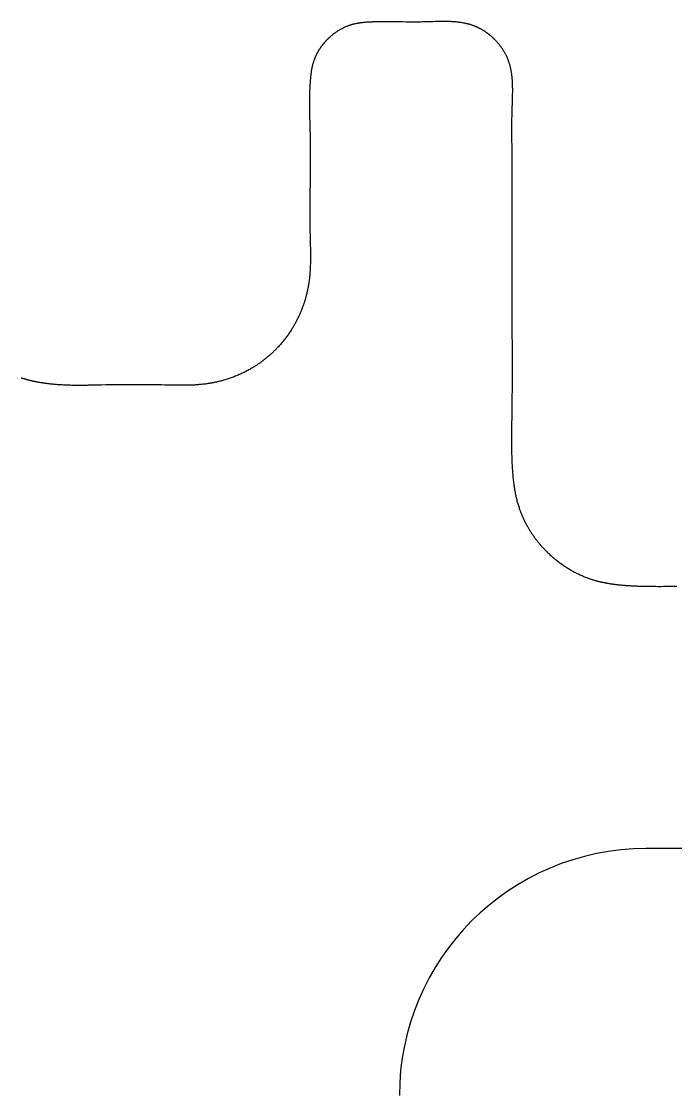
# Model space of a CAD drawing. Header units: millimetres. Extents: x -9 to 276, y -90 to 14.
# Drawn here: x 179.97 to 185.48, y 4.97 to 14 of the extents above; entities that cross this region are included whole.
import ezdxf

# ---------------------------------------------------------------- set-up
doc = ezdxf.new("R2010")
doc.units = ezdxf.units.MM
doc.layers.add('BLACK', color=7, linetype='CONTINUOUS')

msp = doc.modelspace()

# ---------------------------------------------------------------- linework, layer by layer
at = {"layer": 'BLACK', "linetype": 'Continuous'}
for p, q in [((182.890271, 13.991571), (182.885321, 13.991274)), ((182.895224, 13.991848), (182.890271, 13.991571)), ((182.900518, 13.992122), (182.895224, 13.991848)), ((182.905813, 13.992374), (182.900518, 13.992122)), ((182.911566, 13.992625), (182.905813, 13.992374)), ((182.917321, 13.992855), (182.911566, 13.992625)), ((182.923757, 13.993088), (182.917321, 13.992855)), ((182.930193, 13.993298), (182.923757, 13.993088)), ((182.937877, 13.993524), (182.930193, 13.993298)), ((182.945556, 13.993725), (182.937877, 13.993524)), ((182.958908, 13.994026), (182.945556, 13.993725)), ((182.972244, 13.994271), (182.958908, 13.994026)), ((182.985566, 13.994461), (182.972244, 13.994271)), ((182.998874, 13.994602), (182.985566, 13.994461)), ((183.01217, 13.994698), (182.998874, 13.994602)), ((183.025456, 13.994751), (183.01217, 13.994698)), ((183.038732, 13.994766), (183.025456, 13.994751)), ((183.052, 13.994747), (183.038732, 13.994766)), ((183.065261, 13.994697), (183.052, 13.994747)), ((183.078517, 13.994621), (183.065261, 13.994697)), ((183.091769, 13.994522), (183.078517, 13.994621)), ((183.105018, 13.994403), (183.091769, 13.994522)), ((183.131514, 13.994124), (183.105018, 13.994403)), ((183.158015, 13.993814), (183.131514, 13.994124)), ((183.180294, 13.993553), (183.158015, 13.993814)), ((183.210744, 13.993228), (183.180294, 13.993553)), ((183.235862, 13.993018), (183.210744, 13.993228)), ((183.258074, 13.992899), (183.235862, 13.993018)), ((183.278381, 13.992859), (183.258074, 13.992899)), ((183.297313, 13.992893), (183.278381, 13.992859)), ((183.315189, 13.992998), (183.297313, 13.992893)), ((183.332223, 13.993173), (183.315189, 13.992998)), ((183.348565, 13.993416), (183.332223, 13.993173)), ((183.364323, 13.993725), (183.348565, 13.993416)), ((183.378764, 13.994075), (183.364323, 13.993725)), ((183.393229, 13.994476), (183.378764, 13.994075)), ((183.407711, 13.99491), (183.393229, 13.994476)), ((183.422207, 13.995362), (183.407711, 13.99491)), ((183.43504, 13.995762), (183.422207, 13.995362)), ((183.455894, 13.996383), (183.43504, 13.995762)), ((183.472882, 13.996832), (183.455894, 13.996383)), ((183.487794, 13.997161), (183.472882, 13.996832)), ((183.501344, 13.997391), (183.487794, 13.997161)), ((183.513904, 13.997533), (183.501344, 13.997391)), ((183.525697, 13.997594), (183.513904, 13.997533)), ((183.536871, 13.997577), (183.525697, 13.997594)), ((183.547529, 13.997487), (183.536871, 13.997577)), ((183.557746, 13.997325), (183.547529, 13.997487)), ((183.56758, 13.997094), (183.557746, 13.997325)), ((183.577076, 13.996795), (183.56758, 13.997094)), ((183.58627, 13.996429), (183.577076, 13.996795)), ((183.595193, 13.995996), (183.58627, 13.996429)), ((183.603869, 13.995499), (183.595193, 13.995996)), ((183.612318, 13.994938), (183.603869, 13.995499)), ((183.620559, 13.994313), (183.612318, 13.994938)), ((183.628606, 13.993625), (183.620559, 13.994313)), ((183.636474, 13.992875), (183.628606, 13.993625)), ((183.644173, 13.992063), (183.636474, 13.992875)), ((183.651715, 13.991189), (183.644173, 13.992063)), ((182.615181, 13.90396), (182.610007, 13.900255)), ((182.620381, 13.907586), (182.615181, 13.90396)), ((182.625606, 13.911133), (182.620381, 13.907586)), ((182.630854, 13.914599), (182.625606, 13.911133)), ((182.636125, 13.917985), (182.630854, 13.914599)), ((182.641415, 13.921289), (182.636125, 13.917985)), ((182.646725, 13.924511), (182.641415, 13.921289)), ((182.652052, 13.92765), (182.646725, 13.924511)), ((182.657396, 13.930707), (182.652052, 13.92765)), ((182.662754, 13.933681), (182.657396, 13.930707)), ((182.668125, 13.936571), (182.662754, 13.933681)), ((182.673508, 13.939377), (182.668125, 13.936571)), ((182.678902, 13.942099), (182.673508, 13.939377)), ((182.684305, 13.944737), (182.678902, 13.942099)), ((182.689717, 13.94729), (182.684305, 13.944737)), ((182.695136, 13.949759), (182.689717, 13.94729)), ((182.700561, 13.952143), (182.695136, 13.949759)), ((182.70599, 13.954443), (182.700561, 13.952143)), ((182.711424, 13.956658), (182.70599, 13.954443)), ((182.716861, 13.958789), (182.711424, 13.956658)), ((182.7223, 13.960835), (182.716861, 13.958789)), ((182.72774, 13.962796), (182.7223, 13.960835)), ((182.73318, 13.964673), (182.72774, 13.962796)), ((182.73862, 13.966466), (182.73318, 13.964673)), ((182.739196, 13.966651), (182.73862, 13.966466)), ((182.741961, 13.967526), (182.739196, 13.966651)), ((182.744732, 13.968381), (182.741961, 13.967526)), ((182.747544, 13.969228), (182.744732, 13.968381)), ((182.750362, 13.970055), (182.747544, 13.969228)), ((182.753222, 13.970873), (182.750362, 13.970055)), ((182.756087, 13.971672), (182.753222, 13.970873)), ((182.758998, 13.972463), (182.756087, 13.971672)), ((182.761914, 13.973234), (182.758998, 13.972463)), ((182.764878, 13.973996), (182.761914, 13.973234)), ((182.767848, 13.974739), (182.764878, 13.973996)), ((182.770868, 13.975473), (182.767848, 13.974739)), ((182.773893, 13.976188), (182.770868, 13.975473)), ((182.776973, 13.976894), (182.773893, 13.976188)), ((182.780057, 13.977581), (182.776973, 13.976894)), ((182.783199, 13.978259), (182.780057, 13.977581)), ((182.786346, 13.978918), (182.783199, 13.978259)), ((182.789555, 13.979569), (182.786346, 13.978918)), ((182.792768, 13.9802), (182.789555, 13.979569)), ((182.796047, 13.980823), (182.792768, 13.9802)), ((182.799332, 13.981426), (182.796047, 13.980823)), ((182.802687, 13.982021), (182.799332, 13.981426)), ((182.806046, 13.982596), (182.802687, 13.982021)), ((182.809482, 13.983163), (182.806046, 13.982596)), ((182.812923, 13.983711), (182.809482, 13.983163)), ((182.816447, 13.98425), (182.812923, 13.983711)), ((182.819976, 13.98477), (182.816447, 13.98425)), ((182.823595, 13.985282), (182.819976, 13.98477)), ((182.827218, 13.985774), (182.823595, 13.985282)), ((182.830941, 13.986258), (182.827218, 13.985774)), ((182.834668, 13.986723), (182.830941, 13.986258)), ((182.838505, 13.98718), (182.834668, 13.986723)), ((182.842347, 13.987617), (182.838505, 13.98718)), ((182.846311, 13.988046), (182.842347, 13.987617)), ((182.85028, 13.988456), (182.846311, 13.988046)), ((182.854387, 13.988858), (182.85028, 13.988456)), ((182.858497, 13.98924), (182.854387, 13.988858)), ((182.862767, 13.989616), (182.858497, 13.98924)), ((182.86704, 13.989971), (182.862767, 13.989616)), ((182.871497, 13.99032), (182.86704, 13.989971)), ((182.875958, 13.990648), (182.871497, 13.99032)), ((182.880638, 13.990972), (182.875958, 13.990648)), ((182.885321, 13.991274), (182.880638, 13.990972)), ((183.659109, 13.990254), (183.651715, 13.991189)), ((183.666362, 13.989257), (183.659109, 13.990254)), ((183.673483, 13.988201), (183.666362, 13.989257)), ((183.680478, 13.987084), (183.673483, 13.988201)), ((183.687353, 13.985907), (183.680478, 13.987084)), ((183.694115, 13.984669), (183.687353, 13.985907)), ((183.700767, 13.983373), (183.694115, 13.984669)), ((183.707316, 13.982016), (183.700767, 13.983373)), ((183.713765, 13.9806), (183.707316, 13.982016)), ((183.720118, 13.979124), (183.713765, 13.9806)), ((183.72638, 13.977589), (183.720118, 13.979124)), ((183.732554, 13.975994), (183.72638, 13.977589)), ((183.738644, 13.97434), (183.732554, 13.975994)), ((183.744651, 13.972627), (183.738644, 13.97434)), ((183.75058, 13.970854), (183.744651, 13.972627)), ((183.756433, 13.969021), (183.75058, 13.970854)), ((183.762213, 13.967128), (183.756433, 13.969021)), ((183.767923, 13.965176), (183.762213, 13.967128)), ((183.773563, 13.963163), (183.767923, 13.965176)), ((183.779138, 13.96109), (183.773563, 13.963163)), ((183.78003, 13.960751), (183.779138, 13.96109)), ((183.782818, 13.959675), (183.78003, 13.960751)), ((183.785601, 13.95858), (183.782818, 13.959675)), ((183.788387, 13.957461), (183.785601, 13.95858)), ((183.791168, 13.956324), (183.788387, 13.957461)), ((183.793952, 13.955163), (183.791168, 13.956324)), ((183.79673, 13.953983), (183.793952, 13.955163)), ((183.799511, 13.95278), (183.79673, 13.953983)), ((183.802285, 13.951559), (183.799511, 13.95278)), ((183.805062, 13.950314), (183.802285, 13.951559)), ((183.807832, 13.94905), (183.805062, 13.950314)), ((183.810604, 13.947763), (183.807832, 13.94905)), ((183.813369, 13.946457), (183.810604, 13.947763)), ((183.816135, 13.945128), (183.813369, 13.946457)), ((183.818895, 13.94378), (183.816135, 13.945128)), ((183.821655, 13.94241), (183.818895, 13.94378)), ((183.824408, 13.941021), (183.821655, 13.94241)), ((183.827162, 13.939609), (183.824408, 13.941021)), ((183.829907, 13.938178), (183.827162, 13.939609)), ((183.832653, 13.936725), (183.829907, 13.938178)), ((183.835391, 13.935253), (183.832653, 13.936725)), ((183.838128, 13.933759), (183.835391, 13.935253)), ((183.840857, 13.932246), (183.838128, 13.933759)), ((183.843585, 13.930711), (183.840857, 13.932246)), ((183.846305, 13.929158), (183.843585, 13.930711)), ((183.849022, 13.927583), (183.846305, 13.929158)), ((183.851731, 13.92599), (183.849022, 13.927583)), ((183.854438, 13.924374), (183.851731, 13.92599)), ((183.857136, 13.922741), (183.854438, 13.924374)), ((183.859831, 13.921086), (183.857136, 13.922741)), ((183.862517, 13.919413), (183.859831, 13.921086)), ((183.865199, 13.917718), (183.862517, 13.919413)), ((183.867872, 13.916006), (183.865199, 13.917718)), ((183.870541, 13.914272), (183.867872, 13.916006)), ((183.873199, 13.912521), (183.870541, 13.914272)), ((183.875854, 13.910749), (183.873199, 13.912521)), ((183.878498, 13.90896), (183.875854, 13.910749)), ((183.881137, 13.90715), (183.878498, 13.90896)), ((183.883766, 13.905323), (183.881137, 13.90715)), ((183.886389, 13.903475), (183.883766, 13.905323)), ((183.889001, 13.90161), (183.886389, 13.903475)), ((183.891607, 13.899726), (183.889001, 13.90161)), ((182.514962, 13.811345), (182.512932, 13.808891)), ((182.517014, 13.813795), (182.514962, 13.811345)), ((182.519083, 13.816232), (182.517014, 13.813795)), ((182.521173, 13.818664), (182.519083, 13.816232)), ((182.523279, 13.821084), (182.521173, 13.818664)), ((182.525407, 13.823498), (182.523279, 13.821084)), ((182.52755, 13.8259), (182.525407, 13.823498)), ((182.529715, 13.828295), (182.52755, 13.8259)), ((182.531895, 13.830677), (182.529715, 13.828295)), ((182.534096, 13.833052), (182.531895, 13.830677)), ((182.536312, 13.835415), (182.534096, 13.833052)), ((182.538549, 13.837769), (182.536312, 13.835415)), ((182.5408, 13.840111), (182.538549, 13.837769)), ((182.543072, 13.842444), (182.5408, 13.840111)), ((182.545359, 13.844764), (182.543072, 13.842444)), ((182.547665, 13.847075), (182.545359, 13.844764)), ((182.549985, 13.849372), (182.547665, 13.847075)), ((182.552325, 13.85166), (182.549985, 13.849372)), ((182.554679, 13.853934), (182.552325, 13.85166)), ((182.557052, 13.856198), (182.554679, 13.853934)), ((182.559439, 13.858448), (182.557052, 13.856198)), ((182.560116, 13.859081), (182.559439, 13.858448)), ((182.564928, 13.863519), (182.560116, 13.859081)), ((182.569784, 13.867889), (182.564928, 13.863519)), ((182.574683, 13.87219), (182.569784, 13.867889)), ((182.579622, 13.87642), (182.574683, 13.87219)), ((182.5846, 13.880579), (182.579622, 13.87642)), ((182.589614, 13.884664), (182.5846, 13.880579)), ((182.594664, 13.888676), (182.589614, 13.884664)), ((182.599748, 13.892612), (182.594664, 13.888676)), ((182.604862, 13.896472), (182.599748, 13.892612)), ((182.610007, 13.900255), (182.604862, 13.896472)), ((183.894202, 13.897824), (183.891607, 13.899726)), ((183.89679, 13.895903), (183.894202, 13.897824)), ((183.899367, 13.893965), (183.89679, 13.895903)), ((183.901936, 13.892008), (183.899367, 13.893965)), ((183.904493, 13.890034), (183.901936, 13.892008)), ((183.907043, 13.888041), (183.904493, 13.890034)), ((183.909581, 13.886032), (183.907043, 13.888041)), ((183.912109, 13.884005), (183.909581, 13.886032)), ((183.914626, 13.881961), (183.912109, 13.884005)), ((183.917134, 13.8799), (183.914626, 13.881961)), ((183.919629, 13.877822), (183.917134, 13.8799)), ((183.922114, 13.875727), (183.919629, 13.877822)), ((183.924586, 13.873616), (183.922114, 13.875727)), ((183.927048, 13.871488), (183.924586, 13.873616)), ((183.929497, 13.869345), (183.927048, 13.871488)), ((183.931935, 13.867185), (183.929497, 13.869345)), ((183.93436, 13.865009), (183.931935, 13.867185)), ((183.936773, 13.862818), (183.93436, 13.865009)), ((183.939172, 13.860611), (183.936773, 13.862818)), ((183.941559, 13.858389), (183.939172, 13.860611)), ((183.943933, 13.856152), (183.941559, 13.858389)), ((183.946293, 13.8539), (183.943933, 13.856152)), ((183.94864, 13.851633), (183.946293, 13.8539)), ((183.950973, 13.849352), (183.94864, 13.851633)), ((183.953292, 13.847057), (183.950973, 13.849352)), ((183.957887, 13.842423), (183.953292, 13.847057)), ((183.962425, 13.837735), (183.957887, 13.842423)), ((183.966902, 13.832994), (183.962425, 13.837735)), ((183.971318, 13.828201), (183.966902, 13.832994)), ((183.975672, 13.823358), (183.971318, 13.828201)), ((183.979961, 13.818467), (183.975672, 13.823358)), ((183.984185, 13.81353), (183.979961, 13.818467)), ((183.988341, 13.808548), (183.984185, 13.81353)), ((182.455851, 13.721704), (182.454535, 13.719062)), ((182.457186, 13.724337), (182.455851, 13.721704)), ((182.458544, 13.726973), (182.457186, 13.724337)), ((182.459921, 13.7296), (182.458544, 13.726973)), ((182.461321, 13.73223), (182.459921, 13.7296)), ((182.46274, 13.734852), (182.461321, 13.73223)), ((182.464183, 13.737475), (182.46274, 13.734852)), ((182.465643, 13.74009), (182.464183, 13.737475)), ((182.467128, 13.742706), (182.465643, 13.74009)), ((182.468631, 13.745313), (182.467128, 13.742706)), ((182.470158, 13.747922), (182.468631, 13.745313)), ((182.471703, 13.750521), (182.470158, 13.747922)), ((182.473271, 13.753122), (182.471703, 13.750521)), ((182.474858, 13.755713), (182.473271, 13.753122)), ((182.476468, 13.758304), (182.474858, 13.755713)), ((182.478096, 13.760886), (182.476468, 13.758304)), ((182.479748, 13.763468), (182.478096, 13.760886)), ((182.481418, 13.766041), (182.479748, 13.763468)), ((182.483111, 13.768613), (182.481418, 13.766041)), ((182.484822, 13.771175), (182.483111, 13.768613)), ((182.486556, 13.773736), (182.484822, 13.771175)), ((182.488308, 13.776287), (182.486556, 13.773736)), ((182.490083, 13.778836), (182.488308, 13.776287)), ((182.491876, 13.781376), (182.490083, 13.778836)), ((182.493691, 13.783913), (182.491876, 13.781376)), ((182.495524, 13.78644), (182.493691, 13.783913)), ((182.497381, 13.788965), (182.495524, 13.78644)), ((182.499254, 13.791479), (182.497381, 13.788965)), ((182.50115, 13.79399), (182.499254, 13.791479)), ((182.503063, 13.79649), (182.50115, 13.79399)), ((182.504999, 13.798987), (182.503063, 13.79649)), ((182.506951, 13.801473), (182.504999, 13.798987)), ((182.508926, 13.803955), (182.506951, 13.801473)), ((182.510918, 13.806425), (182.508926, 13.803955)), ((182.512932, 13.808891), (182.510918, 13.806425)), ((183.99243, 13.803523), (183.988341, 13.808548)), ((183.996449, 13.798457), (183.99243, 13.803523)), ((184.000398, 13.793352), (183.996449, 13.798457)), ((184.004275, 13.788209), (184.000398, 13.793352)), ((184.008079, 13.78303), (184.004275, 13.788209)), ((184.011809, 13.777816), (184.008079, 13.78303)), ((184.015465, 13.772571), (184.011809, 13.777816)), ((184.019044, 13.767294), (184.015465, 13.772571)), ((184.022547, 13.761989), (184.019044, 13.767294)), ((184.025972, 13.756657), (184.022547, 13.761989)), ((184.029319, 13.751299), (184.025972, 13.756657)), ((184.032587, 13.745917), (184.029319, 13.751299)), ((184.035775, 13.740513), (184.032587, 13.745917)), ((184.038883, 13.735089), (184.035775, 13.740513)), ((184.04191, 13.729646), (184.038883, 13.735089)), ((184.044855, 13.724185), (184.04191, 13.729646)), ((184.047718, 13.718709), (184.044855, 13.724185)), ((182.423613, 13.63539), (182.422029, 13.629169)), ((182.425248, 13.641493), (182.423613, 13.63539)), ((182.426934, 13.647485), (182.425248, 13.641493)), ((182.428671, 13.65337), (182.426934, 13.647485)), ((182.43046, 13.659153), (182.428671, 13.65337)), ((182.432301, 13.664838), (182.43046, 13.659153)), ((182.434194, 13.670428), (182.432301, 13.664838)), ((182.436138, 13.675927), (182.434194, 13.670428)), ((182.438136, 13.681339), (182.436138, 13.675927)), ((182.440186, 13.686667), (182.438136, 13.681339)), ((182.440408, 13.687231), (182.440186, 13.686667)), ((182.44147, 13.689896), (182.440408, 13.687231)), ((182.442551, 13.692554), (182.44147, 13.689896)), ((182.443656, 13.695216), (182.442551, 13.692554)), ((182.444779, 13.697871), (182.443656, 13.695216)), ((182.445926, 13.700529), (182.444779, 13.697871)), ((182.447091, 13.703181), (182.445926, 13.700529)), ((182.44828, 13.705836), (182.447091, 13.703181)), ((182.449488, 13.708483), (182.44828, 13.705836)), ((182.450719, 13.711134), (182.449488, 13.708483)), ((182.451969, 13.713777), (182.450719, 13.711134)), ((182.453243, 13.716424), (182.451969, 13.713777)), ((182.454535, 13.719062), (182.453243, 13.716424)), ((184.050499, 13.713218), (184.047718, 13.718709)), ((184.053197, 13.707715), (184.050499, 13.713218)), ((184.055813, 13.702201), (184.053197, 13.707715)), ((184.058344, 13.696677), (184.055813, 13.702201)), ((184.060792, 13.691144), (184.058344, 13.696677)), ((184.063156, 13.685604), (184.060792, 13.691144)), ((184.065436, 13.680059), (184.063156, 13.685604)), ((184.067632, 13.674509), (184.065436, 13.680059)), ((184.069676, 13.669139), (184.067632, 13.674509)), ((184.071649, 13.663749), (184.069676, 13.669139)), ((184.073552, 13.658339), (184.071649, 13.663749)), ((184.075388, 13.652908), (184.073552, 13.658339)), ((184.077156, 13.647459), (184.075388, 13.652908)), ((184.078858, 13.64199), (184.077156, 13.647459)), ((184.080496, 13.636502), (184.078858, 13.64199)), ((184.082069, 13.630996), (184.080496, 13.636502)), ((184.08358, 13.625472), (184.082069, 13.630996)), ((182.406868, 13.542345), (182.405908, 13.53367)), ((182.407871, 13.550718), (182.406868, 13.542345)), ((182.408919, 13.558823), (182.407871, 13.550718)), ((182.410013, 13.566685), (182.408919, 13.558823)), ((182.411153, 13.574324), (182.410013, 13.566685)), ((182.412341, 13.58176), (182.411153, 13.574324)), ((182.413577, 13.589007), (182.412341, 13.58176)), ((182.414862, 13.596079), (182.413577, 13.589007)), ((182.416196, 13.602987), (182.414862, 13.596079)), ((182.417579, 13.609742), (182.416196, 13.602987)), ((182.419012, 13.616352), (182.417579, 13.609742)), ((182.420495, 13.622825), (182.419012, 13.616352)), ((182.422029, 13.629169), (182.420495, 13.622825)), ((184.08503, 13.61993), (184.08358, 13.625472)), ((184.086419, 13.61437), (184.08503, 13.61993)), ((184.087749, 13.608794), (184.086419, 13.61437)), ((184.089021, 13.6032), (184.087749, 13.608794)), ((184.090235, 13.597591), (184.089021, 13.6032)), ((184.091394, 13.591965), (184.090235, 13.597591)), ((184.092498, 13.586324), (184.091394, 13.591965)), ((184.093548, 13.580668), (184.092498, 13.586324)), ((184.094546, 13.574996), (184.093548, 13.580668)), ((184.095492, 13.56931), (184.094546, 13.574996)), ((184.096388, 13.563609), (184.095492, 13.56931)), ((184.097234, 13.557895), (184.096388, 13.563609)), ((184.098033, 13.552167), (184.097234, 13.557895)), ((184.098785, 13.546426), (184.098033, 13.552167)), ((184.09949, 13.540671), (184.098785, 13.546426)), ((184.100151, 13.534905), (184.09949, 13.540671)), ((182.399984, 13.456145), (182.399345, 13.443438)), ((182.400689, 13.468611), (182.399984, 13.456145)), ((182.40146, 13.480854), (182.400689, 13.468611)), ((182.401664, 13.483893), (182.40146, 13.480854)), ((182.402452, 13.49498), (182.401664, 13.483893)), ((182.403265, 13.505389), (182.402452, 13.49498)), ((182.404109, 13.515251), (182.403265, 13.505389)), ((182.404989, 13.524656), (182.404109, 13.515251)), ((182.405908, 13.53367), (182.404989, 13.524656)), ((184.100769, 13.529126), (184.100151, 13.534905)), ((184.101344, 13.523335), (184.100769, 13.529126)), ((184.101877, 13.517533), (184.101344, 13.523335)), ((184.102371, 13.511719), (184.101877, 13.517533)), ((184.102825, 13.505895), (184.102371, 13.511719)), ((184.103241, 13.50006), (184.102825, 13.505895)), ((184.10362, 13.494215), (184.103241, 13.50006)), ((184.103964, 13.48836), (184.10362, 13.494215)), ((184.104272, 13.482496), (184.103964, 13.48836)), ((184.104548, 13.476623), (184.104272, 13.482496)), ((184.104791, 13.470741), (184.104548, 13.476623)), ((184.105002, 13.464851), (184.104791, 13.470741)), ((184.105184, 13.458952), (184.105002, 13.464851)), ((184.105336, 13.453046), (184.105184, 13.458952)), ((184.10546, 13.447133), (184.105336, 13.453046)), ((182.396918, 13.360737), (182.396755, 13.345534)), ((182.397151, 13.375455), (182.396918, 13.360737)), ((182.397454, 13.389745), (182.397151, 13.375455)), ((182.397825, 13.403653), (182.397454, 13.389745)), ((182.398265, 13.417218), (182.397825, 13.403653)), ((182.398772, 13.43047), (182.398265, 13.417218)), ((182.399345, 13.443438), (182.398772, 13.43047)), ((184.104564, 13.3518), (184.104895, 13.363766)), ((184.104895, 13.363766), (184.105181, 13.375724)), ((184.105181, 13.375724), (184.105414, 13.38767)), ((184.105414, 13.38767), (184.105584, 13.399602)), ((184.105558, 13.441212), (184.10546, 13.447133)), ((184.10563, 13.435285), (184.105558, 13.441212)), ((184.105584, 13.399602), (184.105683, 13.411517)), ((184.105677, 13.429352), (184.10563, 13.435285)), ((184.105701, 13.423412), (184.105677, 13.429352)), ((184.105683, 13.411517), (184.105702, 13.417467)), ((184.105702, 13.417467), (184.105701, 13.423412)), ((182.396666, 13.329776), (182.396651, 13.313373)), ((182.396651, 13.313373), (182.396713, 13.296203)), ((182.396755, 13.345534), (182.396666, 13.329776)), ((182.396713, 13.296203), (182.396856, 13.278105)), ((182.396856, 13.278105), (182.397087, 13.258842)), ((184.101459, 13.258501), (184.102042, 13.276897)), ((184.102042, 13.276897), (184.102975, 13.303904)), ((184.102975, 13.303904), (184.103805, 13.327853)), ((184.103805, 13.327853), (184.104198, 13.339828)), ((184.104198, 13.339828), (184.104564, 13.3518)), ((182.397087, 13.258842), (182.397412, 13.238053)), ((182.397412, 13.238053), (182.397846, 13.215125)), ((182.397846, 13.215125), (182.398417, 13.188847)), ((182.398417, 13.188847), (182.3992, 13.156014)), ((184.099721, 13.173923), (184.099859, 13.184459)), ((184.099859, 13.184459), (184.100017, 13.195004)), ((184.100017, 13.195004), (184.100197, 13.205559)), ((184.100197, 13.205559), (184.100401, 13.216125)), ((184.100401, 13.216125), (184.100628, 13.226701)), ((184.100628, 13.226701), (184.100879, 13.237289)), ((184.100879, 13.237289), (184.101156, 13.247889)), ((184.101156, 13.247889), (184.101459, 13.258501)), ((182.3992, 13.156014), (182.399544, 13.142013)), ((182.399544, 13.142013), (182.400561, 13.099963)), ((182.400561, 13.099963), (182.401033, 13.078937)), ((184.099284, 13.089944), (184.099295, 13.110893)), ((184.099327, 13.069019), (184.099284, 13.089944)), ((184.099295, 13.110893), (184.099367, 13.131871)), ((184.099367, 13.131871), (184.099507, 13.15288)), ((184.099507, 13.15288), (184.099721, 13.173923)), ((182.401033, 13.078937), (182.40146, 13.057909)), ((182.40146, 13.057909), (182.40146, 12.634965)), ((184.099417, 13.048116), (184.099327, 13.069019)), ((184.099548, 13.027231), (184.099417, 13.048116)), ((184.099713, 13.006362), (184.099548, 13.027231)), ((184.099905, 12.985505), (184.099713, 13.006362)), ((184.100117, 12.964657), (184.099905, 12.985505)), ((184.100575, 12.922977), (184.100117, 12.964657)), ((184.101125, 12.87253), (184.100575, 12.922977)), ((184.101458, 12.837246), (184.101125, 12.87253)), ((184.101641, 12.813554), (184.101458, 12.837246)), ((184.10179, 12.789846), (184.101641, 12.813554)), ((184.101908, 12.766123), (184.10179, 12.789846)), ((184.101997, 12.742387), (184.101908, 12.766123)), ((184.102059, 12.718638), (184.101997, 12.742387)), ((184.102043, 12.59975), (184.102105, 12.64733)), ((184.102096, 12.694878), (184.102059, 12.718638)), ((184.102111, 12.671109), (184.102096, 12.694878)), ((184.102105, 12.64733), (184.102111, 12.671109)), ((182.400618, 12.54732), (182.4004, 12.521551)), ((182.400854, 12.573089), (182.400618, 12.54732)), ((182.401357, 12.624632), (182.400854, 12.573089)), ((182.40146, 12.634965), (182.401357, 12.624632)), ((184.101775, 12.504535), (184.101927, 12.552149)), ((184.101927, 12.552149), (184.102043, 12.59975)), ((182.400044, 12.470011), (182.399918, 12.444238)), ((182.400207, 12.495782), (182.400044, 12.470011)), ((182.4004, 12.521551), (182.400207, 12.495782)), ((184.101458, 12.415991), (184.101605, 12.456918)), ((184.101605, 12.456918), (184.101775, 12.504535)), ((182.399836, 12.418461), (182.399802, 12.392681)), ((182.399802, 12.392681), (182.399824, 12.366895)), ((182.399824, 12.366895), (182.399907, 12.341103)), ((182.399918, 12.444238), (182.399836, 12.418461)), ((184.101457, 11.573482), (184.101458, 12.415991)), ((182.399907, 12.341103), (182.400058, 12.315304)), ((182.400058, 12.315304), (182.400283, 12.289497)), ((182.400283, 12.289497), (182.400425, 12.27659)), ((182.400425, 12.27659), (182.400587, 12.263681)), ((182.400587, 12.263681), (182.400771, 12.25077)), ((182.400771, 12.25077), (182.400977, 12.237856)), ((182.400977, 12.237856), (182.401207, 12.224939)), ((182.401207, 12.224939), (182.40146, 12.21202)), ((182.40146, 12.21202), (182.401974, 12.188665)), ((182.401974, 12.188665), (182.402745, 12.1567)), ((182.402745, 12.1567), (182.403306, 12.133656)), ((182.403306, 12.133656), (182.403835, 12.110615)), ((182.403835, 12.110615), (182.404077, 12.099096)), ((182.404077, 12.099096), (182.404299, 12.08758)), ((182.404299, 12.08758), (182.404496, 12.076066)), ((182.404496, 12.076066), (182.404665, 12.064555)), ((182.404665, 12.064555), (182.404801, 12.053048)), ((182.404801, 12.053048), (182.404901, 12.041544)), ((182.40494, 12.00706), (182.404853, 11.995577)), ((182.404901, 12.041544), (182.40496, 12.030045)), ((182.404975, 12.01855), (182.40494, 12.00706)), ((182.40496, 12.030045), (182.404975, 12.01855)), ((182.402425, 11.915385), (182.402108, 11.909673)), ((182.40272, 11.9211), (182.402425, 11.915385)), ((182.402995, 11.926817), (182.40272, 11.9211)), ((182.403249, 11.932537), (182.402995, 11.926817)), ((182.403484, 11.938258), (182.403249, 11.932537)), ((182.403896, 11.949707), (182.403484, 11.938258)), ((182.404235, 11.961164), (182.403896, 11.949707)), ((182.404505, 11.972628), (182.404235, 11.961164)), ((182.404709, 11.984099), (182.404505, 11.972628)), ((182.404853, 11.995577), (182.404709, 11.984099)), ((182.395147, 11.82997), (182.39445, 11.824299)), ((182.395816, 11.835645), (182.395147, 11.82997)), ((182.396456, 11.841322), (182.395816, 11.835645)), ((182.397069, 11.847003), (182.396456, 11.841322)), ((182.397654, 11.852686), (182.397069, 11.847003)), ((182.398212, 11.858373), (182.397654, 11.852686)), ((182.398744, 11.864062), (182.398212, 11.858373)), ((182.399249, 11.869754), (182.398744, 11.864062)), ((182.39973, 11.875449), (182.399249, 11.869754)), ((182.400185, 11.881147), (182.39973, 11.875449)), ((182.400617, 11.886847), (182.400185, 11.881147)), ((182.401024, 11.89255), (182.400617, 11.886847)), ((182.401408, 11.898255), (182.401024, 11.89255)), ((182.401769, 11.903963), (182.401408, 11.898255)), ((182.402108, 11.909673), (182.401769, 11.903963)), ((182.379746, 11.737371), (182.377819, 11.728568)), ((182.381593, 11.746184), (182.379746, 11.737371)), ((182.383361, 11.755004), (182.381593, 11.746184)), ((182.385048, 11.763831), (182.383361, 11.755004)), ((182.386655, 11.772664), (182.385048, 11.763831)), ((182.388181, 11.7815), (182.386655, 11.772664)), ((182.389627, 11.79034), (182.388181, 11.7815)), ((182.390509, 11.795991), (182.389627, 11.79034)), ((182.391359, 11.801646), (182.390509, 11.795991)), ((182.392178, 11.807304), (182.391359, 11.801646)), ((182.392965, 11.812966), (182.392178, 11.807304)), ((182.393722, 11.818631), (182.392965, 11.812966)), ((182.39445, 11.824299), (182.393722, 11.818631)), ((182.355575, 11.645632), (182.35421, 11.641313)), ((182.356921, 11.649956), (182.355575, 11.645632)), ((182.358248, 11.654286), (182.356921, 11.649956)), ((182.359556, 11.658621), (182.358248, 11.654286)), ((182.360844, 11.662961), (182.359556, 11.658621)), ((182.362113, 11.667306), (182.360844, 11.662961)), ((182.364592, 11.67601), (182.362113, 11.667306)), ((182.366993, 11.684732), (182.364592, 11.67601)), ((182.369316, 11.693471), (182.366993, 11.684732)), ((182.371561, 11.702225), (182.369316, 11.693471)), ((182.373726, 11.710994), (182.371561, 11.702225)), ((182.375812, 11.719775), (182.373726, 11.710994)), ((182.377819, 11.728568), (182.375812, 11.719775)), ((182.322946, 11.556343), (182.32119, 11.552177)), ((182.324685, 11.56052), (182.322946, 11.556343)), ((182.326406, 11.564703), (182.324685, 11.56052)), ((182.328108, 11.568896), (182.326406, 11.564703)), ((182.329792, 11.573096), (182.328108, 11.568896)), ((182.331458, 11.577306), (182.329792, 11.573096)), ((182.333105, 11.581522), (182.331458, 11.577306)), ((182.334735, 11.585747), (182.333105, 11.581522)), ((182.336345, 11.589979), (182.334735, 11.585747)), ((182.337937, 11.59422), (182.336345, 11.589979)), ((182.339511, 11.598466), (182.337937, 11.59422)), ((182.341065, 11.602721), (182.339511, 11.598466)), ((182.342601, 11.606983), (182.341065, 11.602721)), ((182.344119, 11.611252), (182.342601, 11.606983)), ((182.345617, 11.615527), (182.344119, 11.611252)), ((182.347097, 11.619809), (182.345617, 11.615527)), ((182.348557, 11.624097), (182.347097, 11.619809)), ((182.349999, 11.628392), (182.348557, 11.624097)), ((182.351422, 11.632693), (182.349999, 11.628392)), ((182.352826, 11.637001), (182.351422, 11.632693)), ((182.35421, 11.641313), (182.352826, 11.637001)), ((184.10179, 11.498512), (184.101457, 11.573482)), ((182.280249, 11.466928), (182.278114, 11.462988)), ((182.28237, 11.470882), (182.280249, 11.466928)), ((182.284473, 11.474845), (182.28237, 11.470882)), ((182.28656, 11.478821), (182.284473, 11.474845)), ((182.288629, 11.482807), (182.28656, 11.478821)), ((182.290683, 11.486806), (182.288629, 11.482807)), ((182.292719, 11.490814), (182.290683, 11.486806)), ((182.294738, 11.494834), (182.292719, 11.490814)), ((182.29674, 11.498864), (182.294738, 11.494834)), ((182.298726, 11.502906), (182.29674, 11.498864)), ((182.300694, 11.506956), (182.298726, 11.502906)), ((182.302645, 11.511019), (182.300694, 11.506956)), ((182.304578, 11.51509), (182.302645, 11.511019)), ((182.306495, 11.519173), (182.304578, 11.51509)), ((182.308393, 11.523265), (182.306495, 11.519173)), ((182.310274, 11.527367), (182.308393, 11.523265)), ((182.312138, 11.531478), (182.310274, 11.527367)), ((182.313984, 11.5356), (182.312138, 11.531478)), ((182.315812, 11.53973), (182.313984, 11.5356)), ((182.317623, 11.54387), (182.315812, 11.53973)), ((182.319415, 11.548019), (182.317623, 11.54387)), ((182.32119, 11.552177), (182.319415, 11.548019)), ((184.102155, 11.423528), (184.10179, 11.498512)), ((182.224366, 11.375456), (182.2193, 11.368165)), ((182.229363, 11.382787), (182.224366, 11.375456)), ((182.234289, 11.390157), (182.229363, 11.382787)), ((182.239146, 11.397566), (182.234289, 11.390157)), ((182.239349, 11.397879), (182.239146, 11.397566)), ((182.241754, 11.401606), (182.239349, 11.397879)), ((182.244143, 11.405345), (182.241754, 11.401606)), ((182.246518, 11.409099), (182.244143, 11.405345)), ((182.248876, 11.412864), (182.246518, 11.409099)), ((182.25122, 11.416645), (182.248876, 11.412864)), ((182.253548, 11.420436), (182.25122, 11.416645)), ((182.255861, 11.424243), (182.253548, 11.420436)), ((182.258157, 11.42806), (182.255861, 11.424243)), ((182.260439, 11.431893), (182.258157, 11.42806)), ((182.262704, 11.435735), (182.260439, 11.431893)), ((182.264954, 11.439593), (182.262704, 11.435735)), ((182.267187, 11.44346), (182.264954, 11.439593)), ((182.269405, 11.447343), (182.267187, 11.44346)), ((182.271606, 11.451235), (182.269405, 11.447343)), ((182.273792, 11.455142), (182.271606, 11.451235)), ((182.27596, 11.459058), (182.273792, 11.455142)), ((182.278114, 11.462988), (182.27596, 11.459058)), ((184.102425, 11.368446), (184.102155, 11.423528)), ((182.153322, 11.284151), (182.14741, 11.277465)), ((182.159172, 11.290888), (182.153322, 11.284151)), ((182.164961, 11.297677), (182.159172, 11.290888)), ((182.170687, 11.304515), (182.164961, 11.297677)), ((182.176349, 11.311402), (182.170687, 11.304515)), ((182.181948, 11.318338), (182.176349, 11.311402)), ((182.187483, 11.325321), (182.181948, 11.318338)), ((182.192952, 11.33235), (182.187483, 11.325321)), ((182.198356, 11.339426), (182.192952, 11.33235)), ((182.203693, 11.346546), (182.198356, 11.339426)), ((182.208963, 11.353709), (182.203693, 11.346546)), ((182.214166, 11.360916), (182.208963, 11.353709)), ((182.2193, 11.368165), (182.214166, 11.360916)), ((184.102821, 11.281356), (184.102425, 11.368446)), ((182.065328, 11.195601), (182.06199, 11.192652)), ((182.068654, 11.198565), (182.065328, 11.195601)), ((182.071967, 11.201545), (182.068654, 11.198565)), ((182.075267, 11.20454), (182.071967, 11.201545)), ((182.078555, 11.207551), (182.075267, 11.20454)), ((182.081829, 11.210577), (182.078555, 11.207551)), ((182.08509, 11.213617), (182.081829, 11.210577)), ((182.088339, 11.216673), (182.08509, 11.213617)), ((182.091573, 11.219744), (182.088339, 11.216673)), ((182.094795, 11.22283), (182.091573, 11.219744)), ((182.098002, 11.22593), (182.094795, 11.22283)), ((182.101196, 11.229045), (182.098002, 11.22593)), ((182.104377, 11.232174), (182.101196, 11.229045)), ((182.107544, 11.235319), (182.104377, 11.232174)), ((182.110696, 11.238477), (182.107544, 11.235319)), ((182.113835, 11.24165), (182.110696, 11.238477)), ((182.11696, 11.244837), (182.113835, 11.24165)), ((182.12007, 11.248038), (182.11696, 11.244837)), ((182.123166, 11.251253), (182.12007, 11.248038)), ((182.126248, 11.254482), (182.123166, 11.251253)), ((182.129315, 11.257724), (182.126248, 11.254482)), ((182.135406, 11.264251), (182.129315, 11.257724)), ((182.141438, 11.270831), (182.135406, 11.264251)), ((182.14741, 11.277465), (182.141438, 11.270831)), ((184.103087, 11.210256), (184.102821, 11.281356)), ((184.103256, 11.147744), (184.103087, 11.210256)), ((181.945418, 11.104581), (181.939696, 11.100924)), ((181.949115, 11.106974), (181.945418, 11.104581)), ((181.952802, 11.109384), (181.949115, 11.106974)), ((181.956481, 11.111814), (181.952802, 11.109384)), ((181.960149, 11.114259), (181.956481, 11.111814)), ((181.963809, 11.116724), (181.960149, 11.114259)), ((181.967458, 11.119205), (181.963809, 11.116724)), ((181.971098, 11.121705), (181.967458, 11.119205)), ((181.974728, 11.124222), (181.971098, 11.121705)), ((181.978349, 11.126757), (181.974728, 11.124222)), ((181.981958, 11.129308), (181.978349, 11.126757)), ((181.985559, 11.131878), (181.981958, 11.129308)), ((181.989148, 11.134464), (181.985559, 11.131878)), ((181.992729, 11.137068), (181.989148, 11.134464)), ((181.996297, 11.139688), (181.992729, 11.137068)), ((181.999857, 11.142327), (181.996297, 11.139688)), ((182.003404, 11.144982), (181.999857, 11.142327)), ((182.006942, 11.147654), (182.003404, 11.144982)), ((182.010467, 11.150343), (182.006942, 11.147654)), ((182.013983, 11.153049), (182.010467, 11.150343)), ((182.017487, 11.155771), (182.013983, 11.153049)), ((182.020981, 11.15851), (182.017487, 11.155771)), ((182.024462, 11.161266), (182.020981, 11.15851)), ((182.027933, 11.164038), (182.024462, 11.161266)), ((182.031392, 11.166827), (182.027933, 11.164038)), ((182.03484, 11.169632), (182.031392, 11.166827)), ((182.038275, 11.172453), (182.03484, 11.169632)), ((182.041699, 11.175291), (182.038275, 11.172453)), ((182.045111, 11.178144), (182.041699, 11.175291)), ((182.048511, 11.181014), (182.045111, 11.178144)), ((182.051899, 11.1839), (182.048511, 11.181014)), ((182.055275, 11.186802), (182.051899, 11.1839)), ((182.058638, 11.189719), (182.055275, 11.186802)), ((182.06199, 11.192652), (182.058638, 11.189719)), ((184.103341, 11.090842), (184.103256, 11.147744)), ((181.772218, 11.015748), (181.763741, 11.012425)), ((181.780658, 11.019142), (181.772218, 11.015748)), ((181.789057, 11.022606), (181.780658, 11.019142)), ((181.797417, 11.02614), (181.789057, 11.022606)), ((181.805734, 11.029743), (181.797417, 11.02614)), ((181.814009, 11.033415), (181.805734, 11.029743)), ((181.822239, 11.037154), (181.814009, 11.033415)), ((181.830425, 11.04096), (181.822239, 11.037154)), ((181.838564, 11.044833), (181.830425, 11.04096)), ((181.846655, 11.048771), (181.838564, 11.044833)), ((181.854698, 11.052775), (181.846655, 11.048771)), ((181.862692, 11.056843), (181.854698, 11.052775)), ((181.870635, 11.060975), (181.862692, 11.056843)), ((181.878526, 11.065171), (181.870635, 11.060975)), ((181.886365, 11.069428), (181.878526, 11.065171)), ((181.894151, 11.073748), (181.886365, 11.069428)), ((181.901882, 11.078128), (181.894151, 11.073748)), ((181.909559, 11.082569), (181.901882, 11.078128)), ((181.917179, 11.08707), (181.909559, 11.082569)), ((181.924743, 11.09163), (181.917179, 11.08707)), ((181.932248, 11.096248), (181.924743, 11.09163)), ((181.939696, 11.100924), (181.932248, 11.096248)), ((184.103282, 10.988284), (184.103348, 11.038)), ((184.103348, 11.038), (184.103341, 11.090842)), ((179.977563, 10.999544), (179.97332, 11.000905)), ((179.981842, 10.998192), (179.977563, 10.999544)), ((179.986128, 10.996859), (179.981842, 10.998192)), ((179.990453, 10.995536), (179.986128, 10.996859)), ((179.994784, 10.994231), (179.990453, 10.995536)), ((179.999155, 10.992936), (179.994784, 10.994231)), ((180.003532, 10.99166), (179.999155, 10.992936)), ((180.00795, 10.990393), (180.003532, 10.99166)), ((180.012373, 10.989145), (180.00795, 10.990393)), ((180.016839, 10.987907), (180.012373, 10.989145)), ((180.02131, 10.986688), (180.016839, 10.987907)), ((180.025823, 10.985478), (180.02131, 10.986688)), ((180.030343, 10.984288), (180.025823, 10.985478)), ((180.034906, 10.983107), (180.030343, 10.984288)), ((180.039475, 10.981945), (180.034906, 10.983107)), ((180.044089, 10.980793), (180.039475, 10.981945)), ((180.048708, 10.979661), (180.044089, 10.980793)), ((180.053373, 10.978538), (180.048708, 10.979661)), ((180.058044, 10.977434), (180.053373, 10.978538)), ((180.062761, 10.97634), (180.058044, 10.977434)), ((180.067484, 10.975266), (180.062761, 10.97634)), ((180.072255, 10.974201), (180.067484, 10.975266)), ((180.077032, 10.973156), (180.072255, 10.974201)), ((180.081857, 10.972121), (180.077032, 10.973156)), ((180.086689, 10.971105), (180.081857, 10.972121)), ((180.09157, 10.9701), (180.086689, 10.971105)), ((180.096457, 10.969114), (180.09157, 10.9701)), ((180.101396, 10.968138), (180.096457, 10.969114)), ((180.10634, 10.967182), (180.101396, 10.968138)), ((180.111338, 10.966236), (180.10634, 10.967182)), ((180.11634, 10.96531), (180.111338, 10.966236)), ((180.121397, 10.964394), (180.11634, 10.96531)), ((180.12646, 10.963498), (180.121397, 10.964394)), ((180.131579, 10.962612), (180.12646, 10.963498)), ((180.136702, 10.961746), (180.131579, 10.962612)), ((180.141884, 10.960891), (180.136702, 10.961746)), ((180.147071, 10.960056), (180.141884, 10.960891)), ((180.152318, 10.959231), (180.147071, 10.960056)), ((180.157569, 10.958427), (180.152318, 10.959231)), ((180.162882, 10.957633), (180.157569, 10.958427)), ((180.168199, 10.956859), (180.162882, 10.957633)), ((180.173581, 10.956096), (180.168199, 10.956859)), ((180.178967, 10.955354), (180.173581, 10.956096)), ((180.184419, 10.954622), (180.178967, 10.955354)), ((180.189875, 10.953911), (180.184419, 10.954622)), ((180.1954, 10.953211), (180.189875, 10.953911)), ((180.200929, 10.952531), (180.1954, 10.953211)), ((180.206529, 10.951863), (180.200929, 10.952531)), ((180.212132, 10.951215), (180.206529, 10.951863)), ((180.21781, 10.950578), (180.212132, 10.951215)), ((180.22349, 10.949962), (180.21781, 10.950578)), ((180.229249, 10.949358), (180.22349, 10.949962)), ((180.235009, 10.948774), (180.229249, 10.949358)), ((180.240851, 10.948202), (180.235009, 10.948774)), ((180.246694, 10.947651), (180.240851, 10.948202)), ((180.252622, 10.947112), (180.246694, 10.947651)), ((180.258552, 10.946593), (180.252622, 10.947112)), ((180.26457, 10.946087), (180.258552, 10.946593)), ((180.27059, 10.945601), (180.26457, 10.946087)), ((180.276702, 10.945128), (180.27059, 10.945601)), ((180.282815, 10.944676), (180.276702, 10.945128)), ((180.289026, 10.944237), (180.282815, 10.944676)), ((180.295237, 10.943818), (180.289026, 10.944237)), ((180.306236, 10.943125), (180.295237, 10.943818)), ((180.317235, 10.942494), (180.306236, 10.943125)), ((180.328234, 10.941921), (180.317235, 10.942494)), ((180.339232, 10.941405), (180.328234, 10.941921)), ((180.350231, 10.940944), (180.339232, 10.941405)), ((180.361229, 10.940536), (180.350231, 10.940944)), ((180.372227, 10.940179), (180.361229, 10.940536)), ((180.383224, 10.939872), (180.372227, 10.940179)), ((180.394222, 10.939611), (180.383224, 10.939872)), ((180.405219, 10.939396), (180.394222, 10.939611)), ((180.416216, 10.939224), (180.405219, 10.939396)), ((180.427212, 10.939093), (180.416216, 10.939224)), ((180.438209, 10.939002), (180.427212, 10.939093)), ((180.449205, 10.938948), (180.438209, 10.939002)), ((180.460201, 10.938929), (180.449205, 10.938948)), ((180.471197, 10.938944), (180.460201, 10.938929)), ((180.482193, 10.93899), (180.471197, 10.938944)), ((180.493188, 10.939065), (180.482193, 10.93899)), ((180.504183, 10.939168), (180.493188, 10.939065)), ((180.515178, 10.939297), (180.504183, 10.939168)), ((180.526173, 10.939449), (180.515178, 10.939297)), ((180.537167, 10.939623), (180.526173, 10.939449)), ((180.559155, 10.940027), (180.537167, 10.939623)), ((180.581142, 10.940494), (180.559155, 10.940027)), ((180.603128, 10.941009), (180.581142, 10.940494)), ((180.625113, 10.941555), (180.603128, 10.941009)), ((180.647097, 10.942116), (180.625113, 10.941555)), ((180.683286, 10.943033), (180.647097, 10.942116)), ((180.71212, 10.943717), (180.683286, 10.943033)), ((181.129008, 10.943717), (180.71212, 10.943717)), ((181.153646, 10.943069), (181.129008, 10.943717)), ((181.178288, 10.942381), (181.153646, 10.943069)), ((181.211558, 10.941459), (181.178288, 10.942381)), ((181.234666, 10.940871), (181.211558, 10.941459)), ((181.254531, 10.940428), (181.234666, 10.940871)), ((181.272405, 10.940097), (181.254531, 10.940428)), ((181.288888, 10.939863), (181.272405, 10.940097)), ((181.304323, 10.939716), (181.288888, 10.939863)), ((181.318929, 10.93965), (181.304323, 10.939716)), ((181.332855, 10.939661), (181.318929, 10.93965)), ((181.34621, 10.939748), (181.332855, 10.939661)), ((181.359075, 10.939906), (181.34621, 10.939748)), ((181.371514, 10.940136), (181.359075, 10.939906)), ((181.383576, 10.940435), (181.371514, 10.940136)), ((181.395303, 10.940802), (181.383576, 10.940435)), ((181.406728, 10.941237), (181.395303, 10.940802)), ((181.417879, 10.941738), (181.406728, 10.941237)), ((181.428781, 10.942306), (181.417879, 10.941738)), ((181.439453, 10.94294), (181.428781, 10.942306)), ((181.449913, 10.943638), (181.439453, 10.94294)), ((181.460178, 10.944402), (181.449913, 10.943638)), ((181.47026, 10.94523), (181.460178, 10.944402)), ((181.480172, 10.946123), (181.47026, 10.94523)), ((181.489925, 10.947079), (181.480172, 10.946123)), ((181.499529, 10.9481), (181.489925, 10.947079)), ((181.508992, 10.949184), (181.499529, 10.9481)), ((181.518322, 10.950332), (181.508992, 10.949184)), ((181.527527, 10.951544), (181.518322, 10.950332)), ((181.536613, 10.952819), (181.527527, 10.951544)), ((181.545586, 10.954158), (181.536613, 10.952819)), ((181.55243, 10.955233), (181.545586, 10.954158)), ((181.556916, 10.955964), (181.55243, 10.955233)), ((181.561401, 10.956714), (181.556916, 10.955964)), ((181.565885, 10.957485), (181.561401, 10.956714)), ((181.570369, 10.958276), (181.565885, 10.957485)), ((181.574851, 10.959087), (181.570369, 10.958276)), ((181.579331, 10.959918), (181.574851, 10.959087)), ((181.583811, 10.960769), (181.579331, 10.959918)), ((181.588288, 10.96164), (181.583811, 10.960769)), ((181.592763, 10.962531), (181.588288, 10.96164)), ((181.597236, 10.963442), (181.592763, 10.962531)), ((181.601707, 10.964373), (181.597236, 10.963442)), ((181.606175, 10.965324), (181.601707, 10.964373)), ((181.610641, 10.966294), (181.606175, 10.965324)), ((181.615103, 10.967285), (181.610641, 10.966294)), ((181.619562, 10.968295), (181.615103, 10.967285)), ((181.624019, 10.969325), (181.619562, 10.968295)), ((181.63292, 10.971445), (181.624019, 10.969325)), ((181.641805, 10.973642), (181.63292, 10.971445)), ((181.650674, 10.975918), (181.641805, 10.973642)), ((181.659524, 10.978272), (181.650674, 10.975918)), ((181.668354, 10.980703), (181.659524, 10.978272)), ((181.677162, 10.983211), (181.668354, 10.980703)), ((181.685947, 10.985796), (181.677162, 10.983211)), ((181.694708, 10.988457), (181.685947, 10.985796)), ((181.703442, 10.991193), (181.694708, 10.988457)), ((181.71215, 10.994005), (181.703442, 10.991193)), ((181.720828, 10.996891), (181.71215, 10.994005)), ((181.729476, 10.999852), (181.720828, 10.996891)), ((181.738093, 11.002886), (181.729476, 10.999852)), ((181.746677, 11.005993), (181.738093, 11.002886)), ((181.755227, 11.009173), (181.746677, 11.005993)), ((181.763741, 11.012425), (181.755227, 11.009173)), ((184.10294, 10.895959), (184.103145, 10.94108)), ((184.103145, 10.94108), (184.103282, 10.988284)), ((184.102329, 10.810773), (184.102668, 10.852604)), ((184.102668, 10.852604), (184.10294, 10.895959)), ((184.101456, 10.730972), (184.101925, 10.77028)), ((184.101925, 10.77028), (184.102329, 10.810773)), ((184.099871, 10.618811), (184.100559, 10.666992)), ((184.100559, 10.666992), (184.101021, 10.69898)), ((184.101021, 10.69898), (184.101456, 10.730972)), ((184.099112, 10.554578), (184.099429, 10.584247)), ((184.099429, 10.584247), (184.099871, 10.618811)), ((184.098714, 10.480211), (184.098764, 10.503274)), ((184.098741, 10.45837), (184.098714, 10.480211)), ((184.098764, 10.503274), (184.098894, 10.52789)), ((184.098894, 10.52789), (184.099112, 10.554578)), ((184.09884, 10.437527), (184.098741, 10.45837)), ((184.099011, 10.417519), (184.09884, 10.437527)), ((184.099252, 10.398224), (184.099011, 10.417519)), ((184.09956, 10.379547), (184.099252, 10.398224)), ((184.099937, 10.361414), (184.09956, 10.379547)), ((184.10038, 10.343764), (184.099937, 10.361414)), ((184.100889, 10.326546), (184.10038, 10.343764)), ((184.101464, 10.309718), (184.100889, 10.326546)), ((184.101871, 10.299027), (184.101464, 10.309718)), ((184.102522, 10.283538), (184.101871, 10.299027)), ((184.103222, 10.268683), (184.102522, 10.283538)), ((184.103972, 10.254376), (184.103222, 10.268683)), ((184.104773, 10.240548), (184.103972, 10.254376)), ((184.105626, 10.227145), (184.104773, 10.240548)), ((184.106531, 10.214124), (184.105626, 10.227145)), ((184.107489, 10.20145), (184.106531, 10.214124)), ((184.1085, 10.189091), (184.107489, 10.20145)), ((184.109566, 10.177022), (184.1085, 10.189091)), ((184.110685, 10.165222), (184.109566, 10.177022)), ((184.111859, 10.153672), (184.110685, 10.165222)), ((184.113087, 10.142355), (184.111859, 10.153672)), ((184.114369, 10.131256), (184.113087, 10.142355)), ((184.115706, 10.120363), (184.114369, 10.131256)), ((184.117098, 10.109665), (184.115706, 10.120363)), ((184.118545, 10.09915), (184.117098, 10.109665)), ((184.120046, 10.08881), (184.118545, 10.09915)), ((184.121603, 10.078637), (184.120046, 10.08881)), ((184.123214, 10.068622), (184.121603, 10.078637)), ((184.12488, 10.058759), (184.123214, 10.068622)), ((184.126602, 10.049042), (184.12488, 10.058759)), ((184.128378, 10.039464), (184.126602, 10.049042)), ((184.130209, 10.030019), (184.128378, 10.039464)), ((184.132096, 10.020704), (184.130209, 10.030019)), ((184.134037, 10.011513), (184.132096, 10.020704)), ((184.136034, 10.002442), (184.134037, 10.011513)), ((184.138085, 9.993487), (184.136034, 10.002442)), ((184.140192, 9.984644), (184.138085, 9.993487)), ((184.142354, 9.975909), (184.140192, 9.984644)), ((184.144571, 9.967279), (184.142354, 9.975909)), ((184.146844, 9.958751), (184.144571, 9.967279)), ((184.149171, 9.950322), (184.146844, 9.958751)), ((184.151554, 9.941989), (184.149171, 9.950322)), ((184.153993, 9.93375), (184.151554, 9.941989)), ((184.156487, 9.925601), (184.153993, 9.93375)), ((184.159037, 9.917541), (184.156487, 9.925601)), ((184.161642, 9.909567), (184.159037, 9.917541)), ((184.164303, 9.901676), (184.161642, 9.909567)), ((184.16702, 9.893868), (184.164303, 9.901676)), ((184.169219, 9.887719), (184.16702, 9.893868)), ((184.170642, 9.883817), (184.169219, 9.887719)), ((184.172084, 9.879921), (184.170642, 9.883817)), ((184.173549, 9.876023), (184.172084, 9.879921)), ((184.175032, 9.872131), (184.173549, 9.876023)), ((184.176538, 9.868237), (184.175032, 9.872131)), ((184.178063, 9.864349), (184.176538, 9.868237)), ((184.17961, 9.86046), (184.178063, 9.864349)), ((184.181176, 9.856576), (184.17961, 9.86046)), ((184.182765, 9.852692), (184.181176, 9.856576)), ((184.184372, 9.848813), (184.182765, 9.852692)), ((184.186002, 9.844934), (184.184372, 9.848813)), ((184.18765, 9.841061), (184.186002, 9.844934)), ((184.189321, 9.837188), (184.18765, 9.841061)), ((184.19101, 9.833321), (184.189321, 9.837188)), ((184.192722, 9.829454), (184.19101, 9.833321)), ((184.194453, 9.825593), (184.192722, 9.829454)), ((184.196205, 9.821733), (184.194453, 9.825593)), ((184.197977, 9.817879), (184.196205, 9.821733)), ((184.19977, 9.814026), (184.197977, 9.817879)), ((184.201582, 9.81018), (184.19977, 9.814026)), ((184.203417, 9.806334), (184.201582, 9.81018)), ((184.205269, 9.802496), (184.203417, 9.806334)), ((184.207144, 9.798658), (184.205269, 9.802496)), ((184.209037, 9.794828), (184.207144, 9.798658)), ((184.210953, 9.790999), (184.209037, 9.794828)), ((184.212886, 9.787179), (184.210953, 9.790999)), ((184.214842, 9.783359), (184.212886, 9.787179)), ((184.216816, 9.779547), (184.214842, 9.783359)), ((184.218811, 9.775737), (184.216816, 9.779547)), ((184.220825, 9.771936), (184.218811, 9.775737)), ((184.222861, 9.768136), (184.220825, 9.771936)), ((184.224914, 9.764345), (184.222861, 9.768136)), ((184.22699, 9.760555), (184.224914, 9.764345)), ((184.229083, 9.756775), (184.22699, 9.760555)), ((184.231198, 9.752997), (184.229083, 9.756775)), ((184.233331, 9.749228), (184.231198, 9.752997)), ((184.235485, 9.745463), (184.233331, 9.749228)), ((184.237657, 9.741706), (184.235485, 9.745463)), ((184.239851, 9.737952), (184.237657, 9.741706)), ((184.242062, 9.734208), (184.239851, 9.737952)), ((184.244294, 9.730467), (184.242062, 9.734208)), ((184.246544, 9.726736), (184.244294, 9.730467)), ((184.248815, 9.723008), (184.246544, 9.726736)), ((184.251104, 9.719291), (184.248815, 9.723008)), ((184.253414, 9.715577), (184.251104, 9.719291)), ((184.25574, 9.711874), (184.253414, 9.715577)), ((184.258088, 9.708175), (184.25574, 9.711874)), ((184.260453, 9.704487), (184.258088, 9.708175)), ((184.262839, 9.700803), (184.260453, 9.704487)), ((184.265242, 9.69713), (184.262839, 9.700803)), ((184.267665, 9.693462), (184.265242, 9.69713)), ((184.270105, 9.689804), (184.267665, 9.693462)), ((184.272566, 9.686152), (184.270105, 9.689804)), ((184.275043, 9.682511), (184.272566, 9.686152)), ((184.277541, 9.678876), (184.275043, 9.682511)), ((184.280055, 9.675252), (184.277541, 9.678876)), ((184.282589, 9.671635), (184.280055, 9.675252)), ((184.28514, 9.668028), (184.282589, 9.671635)), ((184.287711, 9.664428), (184.28514, 9.668028)), ((184.290298, 9.66084), (184.287711, 9.664428)), ((184.292905, 9.657259), (184.290298, 9.66084)), ((184.295528, 9.653689), (184.292905, 9.657259)), ((184.298171, 9.650127), (184.295528, 9.653689)), ((184.300829, 9.646577), (184.298171, 9.650127)), ((184.303507, 9.643034), (184.300829, 9.646577)), ((184.306201, 9.639504), (184.303507, 9.643034)), ((184.308913, 9.635982), (184.306201, 9.639504)), ((184.311642, 9.632471), (184.308913, 9.635982)), ((184.314389, 9.62897), (184.311642, 9.632471)), ((184.317152, 9.625481), (184.314389, 9.62897)), ((184.319934, 9.622001), (184.317152, 9.625481)), ((184.322731, 9.618533), (184.319934, 9.622001)), ((184.325546, 9.615075), (184.322731, 9.618533)), ((184.328377, 9.611629), (184.325546, 9.615075)), ((184.331225, 9.608194), (184.328377, 9.611629)), ((184.334089, 9.60477), (184.331225, 9.608194)), ((184.33697, 9.601358), (184.334089, 9.60477)), ((184.339867, 9.597958), (184.33697, 9.601358)), ((184.342781, 9.594569), (184.339867, 9.597958)), ((184.34571, 9.591193), (184.342781, 9.594569)), ((184.348656, 9.587828), (184.34571, 9.591193)), ((184.351617, 9.584477), (184.348656, 9.587828)), ((184.354594, 9.581137), (184.351617, 9.584477)), ((184.357586, 9.57781), (184.354594, 9.581137)), ((184.360595, 9.574495), (184.357586, 9.57781)), ((184.363618, 9.571194), (184.360595, 9.574495)), ((184.366657, 9.567905), (184.363618, 9.571194)), ((184.369711, 9.564629), (184.366657, 9.567905)), ((184.37278, 9.561367), (184.369711, 9.564629)), ((184.375864, 9.558118), (184.37278, 9.561367)), ((184.378963, 9.554882), (184.375864, 9.558118)), ((184.382077, 9.55166), (184.378963, 9.554882)), ((184.385205, 9.548451), (184.382077, 9.55166)), ((184.388347, 9.545257), (184.385205, 9.548451)), ((184.391504, 9.542077), (184.388347, 9.545257)), ((184.394675, 9.53891), (184.391504, 9.542077)), ((184.401058, 9.53262), (184.394675, 9.53891)), ((184.407497, 9.526388), (184.401058, 9.53262)), ((184.41399, 9.520216), (184.407497, 9.526388)), ((184.420536, 9.514103), (184.41399, 9.520216)), ((184.427134, 9.508051), (184.420536, 9.514103)), ((184.433783, 9.502061), (184.427134, 9.508051)), ((184.440481, 9.496133), (184.433783, 9.502061)), ((184.447228, 9.49027), (184.440481, 9.496133)), ((184.454023, 9.48447), (184.447228, 9.49027)), ((184.460864, 9.478737), (184.454023, 9.48447)), ((184.46775, 9.47307), (184.460864, 9.478737)), ((184.474681, 9.467469), (184.46775, 9.47307)), ((184.481654, 9.461937), (184.474681, 9.467469)), ((184.48867, 9.456474), (184.481654, 9.461937)), ((184.495726, 9.45108), (184.48867, 9.456474)), ((184.502822, 9.445756), (184.495726, 9.45108)), ((184.509956, 9.440503), (184.502822, 9.445756)), ((184.517128, 9.435322), (184.509956, 9.440503)), ((184.524336, 9.430213), (184.517128, 9.435322)), ((184.531579, 9.425177), (184.524336, 9.430213)), ((184.538856, 9.420215), (184.531579, 9.425177)), ((184.546165, 9.415327), (184.538856, 9.420215)), ((184.553507, 9.410514), (184.546165, 9.415327)), ((184.560879, 9.405777), (184.553507, 9.410514)), ((184.568281, 9.401115), (184.560879, 9.405777)), ((184.57571, 9.39653), (184.568281, 9.401115)), ((184.583168, 9.392021), (184.57571, 9.39653)), ((184.590651, 9.387591), (184.583168, 9.392021)), ((184.598159, 9.383238), (184.590651, 9.387591)), ((184.605691, 9.378963), (184.598159, 9.383238)), ((184.613247, 9.374767), (184.605691, 9.378963)), ((184.620824, 9.37065), (184.613247, 9.374767)), ((184.628422, 9.366613), (184.620824, 9.37065)), ((184.636039, 9.362656), (184.628422, 9.366613)), ((184.643676, 9.358778), (184.636039, 9.362656)), ((184.65133, 9.354981), (184.643676, 9.358778)), ((184.659001, 9.351265), (184.65133, 9.354981)), ((184.666687, 9.34763), (184.659001, 9.351265)), ((184.674389, 9.344076), (184.666687, 9.34763)), ((184.682104, 9.340603), (184.674389, 9.344076)), ((184.689832, 9.337212), (184.682104, 9.340603)), ((184.697573, 9.333903), (184.689832, 9.337212)), ((184.705324, 9.330676), (184.697573, 9.333903)), ((184.713085, 9.327531), (184.705324, 9.330676)), ((184.720856, 9.324468), (184.713085, 9.327531)), ((184.728635, 9.321488), (184.720856, 9.324468)), ((184.736421, 9.31859), (184.728635, 9.321488)), ((184.744215, 9.315775), (184.736421, 9.31859)), ((184.752014, 9.313042), (184.744215, 9.315775)), ((184.757217, 9.311266), (184.752014, 9.313042)), ((184.761184, 9.309937), (184.757217, 9.311266)), ((184.765155, 9.308627), (184.761184, 9.309937)), ((184.769165, 9.307326), (184.765155, 9.308627)), ((184.77318, 9.306045), (184.769165, 9.307326)), ((184.777234, 9.304772), (184.77318, 9.306045)), ((184.781294, 9.303519), (184.777234, 9.304772)), ((184.785394, 9.302274), (184.781294, 9.303519)), ((184.7895, 9.301049), (184.785394, 9.302274)), ((184.793648, 9.299832), (184.7895, 9.301049)), ((184.797801, 9.298635), (184.793648, 9.299832)), ((184.801997, 9.297447), (184.797801, 9.298635)), ((184.806199, 9.296278), (184.801997, 9.297447)), ((184.810446, 9.295117), (184.806199, 9.296278)), ((184.814698, 9.293976), (184.810446, 9.295117)), ((184.818997, 9.292843), (184.814698, 9.293976)), ((184.823301, 9.29173), (184.818997, 9.292843)), ((184.827654, 9.290626), (184.823301, 9.29173)), ((184.832012, 9.28954), (184.827654, 9.290626)), ((184.83642, 9.288464), (184.832012, 9.28954)), ((184.840834, 9.287406), (184.83642, 9.288464)), ((184.8453, 9.286357), (184.840834, 9.287406)), ((184.849771, 9.285328), (184.8453, 9.286357)), ((184.854297, 9.284307), (184.849771, 9.285328)), ((184.858829, 9.283305), (184.854297, 9.284307)), ((184.863416, 9.282312), (184.858829, 9.283305)), ((184.86801, 9.281338), (184.863416, 9.282312)), ((184.872662, 9.280373), (184.86801, 9.281338)), ((184.87732, 9.279427), (184.872662, 9.280373)), ((184.88204, 9.278489), (184.87732, 9.279427)), ((184.886765, 9.277571), (184.88204, 9.278489)), ((184.891555, 9.276661), (184.886765, 9.277571)), ((184.89635, 9.275771), (184.891555, 9.276661)), ((184.901214, 9.274888), (184.89635, 9.275771)), ((184.906082, 9.274026), (184.901214, 9.274888)), ((184.911022, 9.273171), (184.906082, 9.274026)), ((184.915967, 9.272336), (184.911022, 9.273171)), ((184.920987, 9.27151), (184.915967, 9.272336)), ((184.926013, 9.270703), (184.920987, 9.27151)), ((184.931118, 9.269903), (184.926013, 9.270703)), ((184.936227, 9.269124), (184.931118, 9.269903)), ((184.941421, 9.268353), (184.936227, 9.269124)), ((184.94662, 9.267601), (184.941421, 9.268353)), ((184.951907, 9.266857), (184.94662, 9.267601)), ((184.9572, 9.266133), (184.951907, 9.266857)), ((184.962587, 9.265417), (184.9572, 9.266133)), ((184.967979, 9.264721), (184.962587, 9.265417)), ((184.973472, 9.264032), (184.967979, 9.264721)), ((184.978969, 9.263363), (184.973472, 9.264032)), ((184.984575, 9.262702), (184.978969, 9.263363)), ((184.990185, 9.262061), (184.984575, 9.262702)), ((184.995911, 9.261427), (184.990185, 9.262061)), ((185.001642, 9.260814), (184.995911, 9.261427)), ((185.007497, 9.260207), (185.001642, 9.260814)), ((185.013357, 9.259621), (185.007497, 9.260207)), ((185.019353, 9.259042), (185.013357, 9.259621)), ((185.025353, 9.258483), (185.019353, 9.259042)), ((185.031501, 9.257932), (185.025353, 9.258483)), ((185.037653, 9.2574), (185.031501, 9.257932)), ((185.043968, 9.256875), (185.037653, 9.2574)), ((185.050286, 9.256371), (185.043968, 9.256875)), ((185.056785, 9.255873), (185.050286, 9.256371)), ((185.063287, 9.255395), (185.056785, 9.255873)), ((185.069989, 9.254924), (185.063287, 9.255395)), ((185.076695, 9.254473), (185.069989, 9.254924)), ((185.083627, 9.254028), (185.076695, 9.254473)), ((185.090563, 9.253603), (185.083627, 9.254028)), ((185.097757, 9.253184), (185.090563, 9.253603)), ((185.104954, 9.252785), (185.097757, 9.253184)), ((185.112452, 9.252391), (185.104954, 9.252785)), ((185.119952, 9.252018), (185.112452, 9.252391)), ((185.127809, 9.251648), (185.119952, 9.252018)), ((185.135667, 9.2513), (185.127809, 9.251648)), ((185.14396, 9.250953), (185.135667, 9.2513)), ((185.152255, 9.250628), (185.14396, 9.250953)), ((185.161098, 9.250303), (185.152255, 9.250628)), ((185.169943, 9.25), (185.161098, 9.250303)), ((185.181245, 9.249642), (185.169943, 9.25)), ((185.192548, 9.249315), (185.181245, 9.249642)), ((185.203851, 9.249019), (185.192548, 9.249315)), ((185.215154, 9.248752), (185.203851, 9.249019)), ((185.226457, 9.248514), (185.215154, 9.248752)), ((185.23776, 9.248304), (185.226457, 9.248514)), ((185.249064, 9.24812), (185.23776, 9.248304)), ((185.260368, 9.247962), (185.249064, 9.24812)), ((185.271671, 9.247828), (185.260368, 9.247962)), ((185.282975, 9.247718), (185.271671, 9.247828)), ((185.29428, 9.24763), (185.282975, 9.247718)), ((185.305584, 9.247563), (185.29428, 9.24763)), ((185.328193, 9.247491), (185.305584, 9.247563)), ((185.350802, 9.247492), (185.328193, 9.247491)), ((185.373412, 9.247558), (185.350802, 9.247492)), ((185.396023, 9.247682), (185.373412, 9.247558)), ((185.418633, 9.247854), (185.396023, 9.247682)), ((185.441244, 9.248068), (185.418633, 9.247854)), ((185.463855, 9.248314), (185.441244, 9.248068)), ((185.486467, 9.248584), (185.463855, 9.248314)), ((195.7779, 7.0459), (185.227899, 7.0459))]:
    msp.add_line(p, q, dxfattribs=at)
at = {"layer": 'BLACK'}
msp.add_arc((185.227904, 4.970896), 2.075004, 90.0001381, 179.9998896, dxfattribs=at)

doc.saveas('drawing.dxf')
